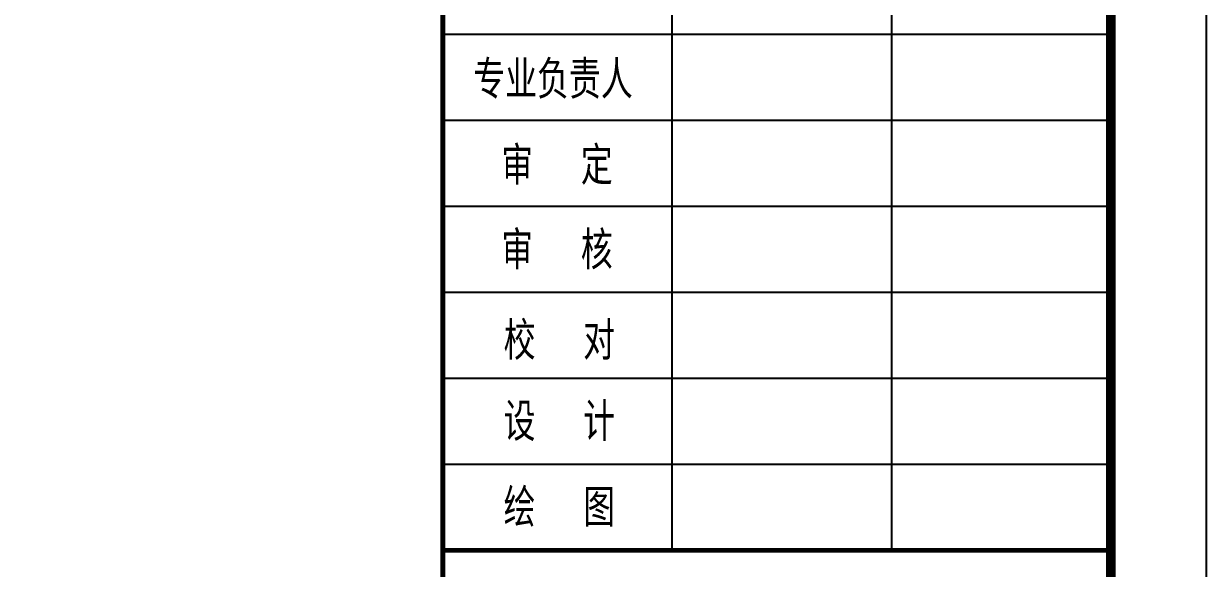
# Model space of a CAD drawing. Extents: x 1738143 to 1822243, y -608375 to -303375.
# Drawn here: x 1809851 to 1822243, y -534663 to -528961 of the extents above; entities that cross this region are included whole.
import ezdxf
from ezdxf.enums import TextEntityAlignment as Align

# ---------------------------------------------------------------- set-up
doc = ezdxf.new("R2010")
doc.units = 0
doc.header["$LTSCALE"] = 1000
doc.header["$MEASUREMENT"] = 0
doc.layers.add('TK', color=4, linetype='Continuous')
doc.styles.add('HZTXT1', font='romans.shx', dxfattribs={"width": 0.7, "bigfont": 'GBHZFS.SHX'})
doc.styles.get("Standard").update_dxf_attribs({"font": 'gbenor.shx', "bigfont": 'gbcbig.shx'})
doc.styles.add('黑体', font='simhei.ttf')

# ---------------------------------------------------------------- blocks, each defined once
blk = doc.blocks.new('*U633')
at = {"color": 3}
blk.add_lwpolyline([(-84100, 0), (0, 0), (0, 59400), (-84100, 59400)], close=True, dxfattribs=at)
at = {"color": 3, "const_width": 100}
blk.add_lwpolyline([(-81600, 1000), (-1000, 1000), (-1000, 58400), (-81600, 58400)], close=True, dxfattribs=at)
at = {"layer": 'TK', "color": 2}
for p, q in [((-5600, 20600), (-5600, 12500)), ((-3300, 20600), (-3300, 12500)), ((-1000, 17900), (-8000, 17900)), ((-1000, 17000), (-8000, 17000)), ((-1000, 16100), (-8000, 16100)), ((-1000, 15200), (-8000, 15200)), ((-1000, 14300), (-8000, 14300)), ((-1000, 13400), (-8000, 13400)), ((-1000, 12500), (-8000, 12500))]:
    blk.add_line(p, q, dxfattribs=at)
at = {"layer": 'TK', "color": 2, "const_width": 50, "flags": 128}
for points in [[(-8000, 41000), (-8000, 1000)], [(-1000, 12500), (-8000, 12500)]]:
    blk.add_lwpolyline(points, dxfattribs=at)
at = {"layer": 'TK', "color": 2, "ltscale": 0.6, "style": '黑体', "width": 0.7}
for s, p in [('专业负责人', (-7681, 17267)), ('审   定', (-7388, 16367)), ('审   核', (-7388, 15481)), ('校   对', (-7363, 14533)), ('设   计', (-7363, 13685)), ('绘   图', (-7363, 12785))]:
    blk.add_text(s, height=350, dxfattribs=at).set_placement(p)
at = {"layer": 'TK', "color": 4, "style": 'HZTXT1'}
for tag, height, width, p in [('项目负责1', 400, 0.6, (-4500, 19196)), ('项目负责2', 400, 0.6, (-4500, 18296)), ('专责', 400, 0.6, (-4500, 17396)), ('审定', 400, 0.6, (-4500, 16496)), ('审核', 400, 0.6, (-4500, 15596)), ('校对', 400, 0.6, (-4500, 14696)), ('设计', 400, 0.6, (-4500, 13796)), ('绘图', 400, 0.6, (-4500, 12896)), ('建设单位', 450, 0.6, (-4500, 11050)), ('工号', 400, 0.5, (-5501, 3507)), ('版次', 400, 0.7, (-2138, 3498)), ('阶段', 400, 0.7, (-2138, 2498)), ('比例', 400, 0.7, (-5491, 1513)), ('日期', 400, 0.7, (-2138, 1498))]:
    blk.add_attdef(tag, text='', height=height, dxfattribs=dict(at, width=width)).set_placement(p, align=Align.MIDDLE)
at = {"layer": 'TK', "color": 1, "lineweight": -3, "style": 'HZTXT1', "width": 0.6}
blk.add_attdef('工程名称', text='', height=450, dxfattribs=at).set_placement((-4500, 9050), align=Align.MIDDLE)
at = {"layer": 'TK', "color": 4, "lineweight": -3, "style": 'HZTXT1', "width": 0.6}
blk.add_attdef('子项名称', text='', height=450, dxfattribs=at).set_placement((-4500, 7050), align=Align.MIDDLE)
at = {"layer": 'TK', "color": 1, "lineweight": -3, "width": 0.6, "flags": 104}
blk.add_attdef('图名', text='', height=400, dxfattribs=at).set_placement((-4558, 4958), align=Align.MIDDLE_CENTER)
at = {"layer": 'TK', "color": 1, "style": 'HZTXT1', "width": 0.7}
blk.add_attdef('图号', text='', height=400, dxfattribs=at).set_placement((-5491, 2513), align=Align.MIDDLE)

msp = doc.modelspace()

# ---------------------------------------------------------------- block references
msp.add_blockref('*U633', (1822242.9, -546974.9))

doc.saveas('drawing.dxf')
